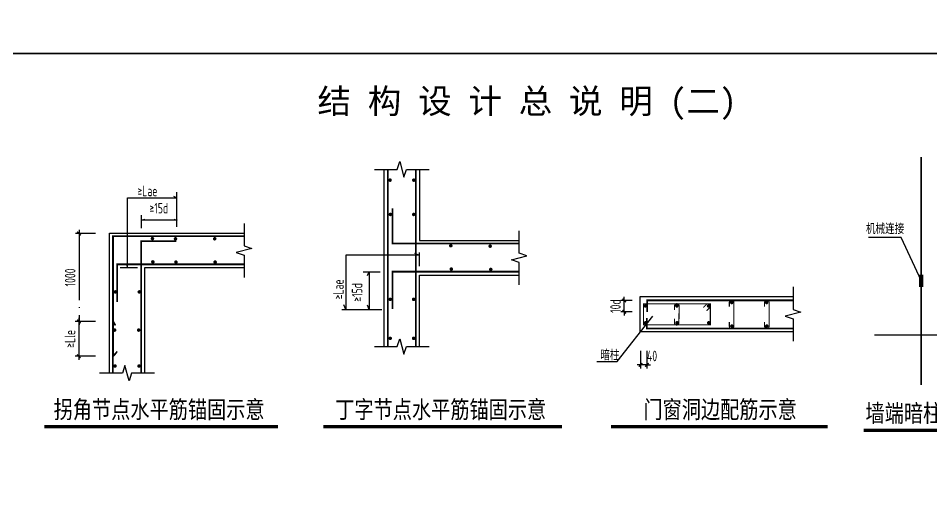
# Model space of a CAD drawing. Extents: x -67167 to 417929, y -86205 to 407116.
# Drawn here: x 361908 to 387897, y 319326 to 332685 of the extents above; entities that cross this region are included whole.
import ezdxf
from ezdxf.enums import TextEntityAlignment as Align

# ---------------------------------------------------------------- set-up
doc = ezdxf.new("R2010")
doc.units = 0
doc.header["$LTSCALE"] = 1000
doc.linetypes.add('DOTE', pattern=[2.42, 2, -0.2, 0.02, -0.2])
doc.linetypes.add('K', pattern=[20, 10, 10])
doc.layers.get('Defpoints').update_dxf_attribs({"color": 165})
for name, color, linetype in [('AXIS', 3, 'DOTE'), ('SHEET_LINE', 6, 'Continuous'), ('字', 3, 'Continuous'), ('线', 7, 'Continuous'), ('钢筋', 1, 'Continuous')]:
    doc.layers.add(name, color=color, linetype=linetype)
doc.styles.add('-黑体', font='simhei.ttf')
doc.styles.add('TSSD_Dimension', font='Tssdeng.shx', dxfattribs={"width": 0.7, "bigfont": 'hztxt.shx'})
doc.dimstyles.new('TSSD_100_100', dxfattribs={"dimtxt": 300, "dimasz": 100, "dimexe": 100, "dimexo": 250, "dimgap": 100, "dimtad": 1, "dimdec": 0, "dimzin": 0, "dimdsep": 46, "dimtxsty": 'TSSD_Dimension', "dimblk": 'ARCHTICK', "dimblk1": 'ARCHTICK', "dimblk2": 'ARCHTICK', "dimcen": 0, "dimdle": 100, "dimclrt": 7, "dimadec": 0, "dimazin": 0, "dimtfac": 1, "dimtdec": 0, "dimtix": 1, "dimtmove": 2, "dimatfit": 3, "dimfxl": 1, "dimtolj": 1, "dimtzin": 0, "dimarcsym": 0})

# ---------------------------------------------------------------- blocks, each defined once
blk = doc.blocks.new('_ArchTick')
at = {"color": 0, "linetype": 'ByBlock', "const_width": 0.4}
blk.add_lwpolyline([(-0.5, -0.5), (0.5, 0.5)], dxfattribs=at)
blk = doc.blocks.new('*D520')
at = {"layer": 'AXIS', "color": 0, "lineweight": -2, "transparency": 16777216}
for p, q in [((379375, 324658), (379048, 324658)), ((379148, 324658), (379148, 324758)), ((379148, 324331), (379148, 324658)), ((379375, 324331), (379048, 324331)), ((379148, 324331), (379148, 324231))]:
    blk.add_line(p, q, dxfattribs=at)
at = {"layer": 'Defpoints', "color": 0, "transparency": 16777216}
for p in [(379148, 324658), (379625, 324658), (379625, 324331)]:
    blk.add_point(p, dxfattribs=at)
at = {"layer": 'AXIS', "color": 0, "lineweight": -2, "transparency": 16777216, "xscale": 100, "yscale": 100, "zscale": 100}
for p, rotation in [((379148, 324658), 270), ((379148, 324331), 90)]:
    blk.add_blockref('_ArchTick', p, dxfattribs=dict(at, rotation=rotation))
at = {"layer": 'AXIS', "color": 7, "transparency": 16777216, "insert": (378898, 324494), "char_height": 300, "attachment_point": 5, "rotation": 90, "style": 'TSSD_Dimension'}
blk.add_mtext('\\A1;10d', dxfattribs=at)
blk = doc.blocks.new('*D495')
at = {"layer": 'AXIS', "color": 0, "lineweight": -2, "transparency": 16777216}
for p, q in [((379614, 323222), (379614, 322720)), ((379792, 323222), (379792, 322720)), ((379614, 322820), (379514, 322820)), ((379792, 322820), (379614, 322820)), ((379792, 322820), (379892, 322820))]:
    blk.add_line(p, q, dxfattribs=at)
at = {"layer": 'Defpoints', "color": 0, "transparency": 16777216}
for p in [(379614, 323472), (379792, 323472), (379614, 322820)]:
    blk.add_point(p, dxfattribs=at)
at = {"layer": 'AXIS', "color": 0, "lineweight": -2, "transparency": 16777216, "xscale": 100, "yscale": 100, "zscale": 100}
for p, rotation in [((379614, 322820), 6.76643619820025e-07), ((379792, 322820), 180.0000006766436)]:
    blk.add_blockref('_ArchTick', p, dxfattribs=dict(at, rotation=rotation))
at = {"layer": 'AXIS', "color": 7, "transparency": 16777216, "insert": (379940, 323075), "char_height": 300, "attachment_point": 5, "rotation": 0, "style": 'TSSD_Dimension'}
blk.add_mtext('\\A1;40', dxfattribs=at)
blk = doc.blocks.new('*D514')
at = {"layer": 'AXIS', "color": 0, "lineweight": -2, "transparency": 16777216}
for p, q in [((364109, 326561), (363536, 326561)), ((363636, 326661), (363636, 323958)), ((364109, 324058), (363536, 324058))]:
    blk.add_line(p, q, dxfattribs=at)
at = {"layer": 'Defpoints', "color": 0, "transparency": 16777216}
for p in [(364359, 326561), (363636, 324058), (364359, 324058)]:
    blk.add_point(p, dxfattribs=at)
at = {"layer": 'AXIS', "color": 0, "lineweight": -2, "transparency": 16777216, "xscale": 100, "yscale": 100, "zscale": 100}
for p, rotation in [((363636, 326561), 90), ((363636, 324058), 270)]:
    blk.add_blockref('_ArchTick', p, dxfattribs=dict(at, rotation=rotation))
at = {"layer": 'AXIS', "color": 7, "transparency": 16777216, "insert": (363386, 325309), "char_height": 300, "attachment_point": 5, "rotation": 90, "style": 'TSSD_Dimension'}
blk.add_mtext('\\A1;1000', dxfattribs=at)
blk = doc.blocks.new('*D515')
at = {"layer": 'AXIS', "color": 0, "lineweight": -2, "transparency": 16777216}
for p, q in [((363629, 324158), (363629, 322965)), ((364109, 324058), (363529, 324058)), ((364109, 323065), (363529, 323065))]:
    blk.add_line(p, q, dxfattribs=at)
at = {"layer": 'Defpoints', "color": 0, "transparency": 16777216}
for p in [(364359, 324058), (363629, 323065), (364359, 323065)]:
    blk.add_point(p, dxfattribs=at)
at = {"layer": 'AXIS', "color": 0, "lineweight": -2, "transparency": 16777216, "xscale": 100, "yscale": 100, "zscale": 100}
for p, rotation in [((363629, 324058), 90), ((363629, 323065), 270)]:
    blk.add_blockref('_ArchTick', p, dxfattribs=dict(at, rotation=rotation))
at = {"layer": 'AXIS', "color": 7, "transparency": 16777216, "insert": (363379, 323562), "char_height": 300, "attachment_point": 5, "rotation": 90, "style": 'TSSD_Dimension'}
blk.add_mtext('\\A1;≥Lle', dxfattribs=at)

msp = doc.modelspace()

# ---------------------------------------------------------------- linework, layer by layer
at = {"layer": 'SHEET_LINE'}
for points, const_width in [([(333826.681, 273282.934), (333826.681, 332682.934), (417926.681, 332682.935), (417926.681, 273282.935)], 5), ([(336326.681, 274282.934), (336326.681, 331682.934), (416926.681, 331682.935), (416926.681, 274282.935)], 50)]:
    msp.add_lwpolyline(points, close=True, dxfattribs=dict(at, const_width=const_width))
at = {"layer": '线', "linetype": 'Continuous'}
for p, q in [((372319.508, 323342.044), (372319.508, 328386.044)), ((366421.966, 326749.141), (366421.966, 327738.544)), ((365408.866, 327084.741), (365408.866, 326716.841)), ((387024.16, 326449.445), (386094.626, 326449.445)), ((387604.06, 325200.445), (387024.16, 326449.445)), ((373319.508, 325633.944), (373319.508, 326017.744)), ((365295.866, 325583.741), (364807.166, 325583.741)), ((371720.908, 325471.144), (372203.108, 325471.144)), ((371109.806, 324399.344), (372254.108, 324399.344))]:
    msp.add_line(p, q, dxfattribs=at)
at = {"layer": '线'}
for points in [[(372039.508, 328386.044), (372689.508, 328386.044), (372759.508, 328606.044), (372879.508, 328166.044), (372949.508, 328386.044), (373599.508, 328386.044)], [(368331.366, 326848.542), (368331.366, 326206.142), (368551.366, 326136.142), (368111.366, 326016.142), (368331.366, 325946.142), (368331.366, 325303.742)], [(376161.008, 325095.544), (376161.008, 325737.944), (375941.008, 325807.944), (376381.008, 325927.944), (376161.008, 325997.944), (376161.008, 326640.344)], [(383950.419, 325038.028), (383950.419, 324395.628), (384170.419, 324325.628), (383730.419, 324205.628), (383950.419, 324135.628), (383950.419, 323493.228)], [(372039.508, 323342.044), (372689.508, 323342.044), (372759.508, 323562.044), (372879.508, 323122.044), (372949.508, 323342.044), (373599.508, 323342.044)], [(365782.366, 322583.741), (365132.366, 322583.741), (365062.366, 322363.741), (364942.366, 322803.741), (364872.366, 322583.741), (364222.366, 322583.741)]]:
    msp.add_lwpolyline(points, dxfattribs=at)
at = {"layer": '线', "linetype": 'Continuous'}
for points in [[(373319.508, 328386.044), (373319.508, 326360.344), (376161.008, 326360.344)], [(364976.566, 325716.241), (365020.166, 325583.741), (365020.166, 327577.144), (366421.966, 327577.144), (366332.766, 327611.044)], [(366329.366, 326971.741), (366425.366, 326935.241), (365412.266, 326935.241), (365517.666, 326966.341)], [(364502.366, 322583.741), (364502.366, 326568.541), (368331.366, 326568.542)], [(373183.308, 325996.244), (373319.508, 325947.544), (371227.406, 325947.544), (371227.406, 324399.344), (371172.506, 324534.544)], [(368331.366, 325583.742), (365502.366, 325583.741), (365502.366, 322583.741)], [(371842.408, 325363.644), (371888.208, 325471.144), (371888.208, 324399.344), (371842.408, 324519.144)], [(373319.508, 323342.044), (373319.508, 325375.544), (376161.008, 325375.544)], [(383950.419, 324758.028), (379595.861, 324758.028), (379595.861, 323773.228), (383950.419, 323773.228)], [(378372.411, 322913.528), (378942.961, 322913.528), (379960.761, 324206.528)], [(386267.46, 323678.945), (391112.36, 323678.945)]]:
    msp.add_lwpolyline(points, dxfattribs=at)
at = {"layer": '线', "color": 2, "linetype": 'Continuous', "const_width": 100}
for points in [[(362651.528, 321063.844), (369297.745, 321063.844)], [(370585.283, 321063.844), (377379.144, 321063.844)], [(378775.738, 321063.844), (384936.052, 321063.844)], [(385964.786, 320958.545), (391640.865, 320958.545)]]:
    msp.add_lwpolyline(points, dxfattribs=at)
at = {"layer": '钢筋'}
for points, const_width in [([(387595.96, 322249.045), (387595.96, 328735.345)], 50), ([(372419.508, 328386.044), (372419.508, 323342.044)], 50), ([(373219.508, 323342.044), (373219.508, 328386.044)], 50), ([(376161.008, 326275.544), (372552.778, 326275.544), (372552.778, 327278.144)], 50), ([(368331.366, 326483.742), (368331.366, 326483.742), (364602.366, 326483.741), (364602.366, 323063.307), (364718.466, 323193.241), (364726.888, 323193.241)], 50), ([(366402.366, 326341.091), (365402.366, 326341.091), (365402.366, 322583.741)], 50), ([(368331.366, 325683.742), (364721.605, 325683.741), (364721.605, 324615.741)], 50), ([(376161.008, 325475.544), (372552.778, 325475.544), (372552.778, 324407.544)], 50), ([(383950.419, 324658.028), (383950.419, 324658.028), (379799.161, 324658.028), (379799.161, 324330.791)], 50), ([(381401.914, 324455.7), (381505.874, 324559.591), (381597.729, 324559.591), (381597.729, 323961.107), (379693.361, 323961.107), (379693.361, 324559.591), (381597.729, 324559.591), (381597.729, 324467.736), (381493.838, 324363.776)], 30), ([(364671.985, 323943.741), (364671.985, 323943.741), (364601.085, 324068.841), (364601.085, 322583.741), (364601.085, 322583.741)], 50), ([(383950.419, 323858.028), (383950.419, 323858.028), (379791.961, 323858.028), (379791.961, 324155.781)], 50)]:
    msp.add_lwpolyline(points, dxfattribs=dict(at, const_width=const_width))
at = {"layer": '钢筋', "const_width": 50}
for points in [[(372510.778, 328078.655, 1), (372460.778, 328078.655, 1)], [(373185.77, 328078.655, 1), (373135.77, 328078.655, 1)], [(372518.316, 327102.623, 1), (372468.316, 327102.623, 1)], [(373183.319, 327102.623, 1), (373133.319, 327102.623, 1)], [(365750.728, 326414.813, 1), (365700.728, 326414.813, 1)], [(366406.977, 326408.741, 1), (366356.977, 326408.741, 1)], [(367522.974, 326410.674, 1), (367472.974, 326410.674, 1)], [(374239.572, 326212.553, 1), (374189.572, 326212.553, 1)], [(375358.67, 326200.109, 1), (375308.67, 326200.109, 1)], [(365762.131, 325752.216, 1), (365712.131, 325752.216, 1)], [(366418.38, 325746.145, 1), (366368.38, 325746.145, 1)], [(367534.377, 325748.077, 1), (367484.377, 325748.077, 1)], [(374253.185, 325547.555, 1), (374203.185, 325547.555, 1)], [(375376.016, 325537.955, 1), (375326.016, 325537.955, 1)], [(364692.572, 324898.517, 1), (364642.572, 324898.517, 1)], [(365374.829, 324898.517, 1), (365324.829, 324898.517, 1)], [(372514.926, 324686.525, 1), (372464.926, 324686.525, 1)], [(373181.178, 324686.525, 1), (373131.178, 324686.525, 1)], [(382230.806, 324596.138, 1), (382180.806, 324596.138, 1)], [(383224.774, 324596.138, 1), (383174.774, 324596.138, 1)], [(379772.893, 324499.645, 1), (379722.893, 324499.645, 1)], [(380669.749, 324499.645, 1), (380619.749, 324499.645, 1)], [(381572.317, 324499.645, 1), (381522.317, 324499.645, 1)], [(364676.093, 323810.62, 1), (364626.093, 323810.62, 1)], [(365358.349, 323810.62, 1), (365308.349, 323810.62, 1)], [(379777.61, 324019.084, 1), (379727.61, 324019.084, 1)], [(380674.465, 324019.084, 1), (380624.465, 324019.084, 1)], [(381577.033, 324019.084, 1), (381527.033, 324019.084, 1)], [(382235.522, 323926.519, 1), (382185.522, 323926.519, 1)], [(383229.49, 323926.519, 1), (383179.49, 323926.519, 1)], [(372514.926, 323577.228, 1), (372464.926, 323577.228, 1)], [(373181.178, 323577.228, 1), (373131.178, 323577.228, 1)], [(364686.694, 322788.528, 1), (364636.694, 322788.528, 1)], [(365368.951, 322788.528, 1), (365318.951, 322788.528, 1)]]:
    msp.add_lwpolyline(points, format="xyb", close=True, dxfattribs=at)
msp.add_lwpolyline([(387558.268, 325366.695), (387635.968, 325366.695), (387635.968, 325062.645), (387558.268, 325062.645)], close=True, dxfattribs=at)
at = {"layer": '钢筋', "const_width": 30}
for points in [[(382138.318, 324476.848), (382138.318, 324596.848, -1), (382268.318, 324596.848), (382268.318, 323921.723, -1), (382138.318, 323921.723), (382138.318, 324041.723)], [(383140.261, 324476.848), (383140.261, 324596.848, -1), (383270.261, 324596.848), (383270.261, 323921.723, -1), (383140.261, 323921.723), (383140.261, 324041.723)], [(380578.202, 324380.232), (380579.276, 324500.227, -1), (380709.271, 324499.063), (380704.555, 324018.503, -1), (380574.56, 324019.666), (380575.634, 324139.661)]]:
    msp.add_lwpolyline(points, format="xyb", dxfattribs=at)

# ---------------------------------------------------------------- texts
at = {"layer": '字', "color": 3, "linetype": 'K', "style": '-黑体'}
msp.add_text('结 构 设 计 总 说 明 (二)', height=700, rotation=0.0000007, dxfattribs=at).set_placement((376382.607, 330327.909), align=Align.MIDDLE_CENTER)
at = {"layer": '字', "style": 'TSSD_Dimension', "width": 0.7}
for s, rotation, p in [('≥Lae', 0.0000007, (365299.466, 327621.944)), ('≥Lae', 90.0000007, (371165.706, 324686.844)), ('暗柱', 0.0000007, (378467.321, 322953.651))]:
    msp.add_text(s, height=300, rotation=rotation, dxfattribs=at).set_placement(p)
for rotation, p in [(0.0000007, (365640.949, 327041.027)), (90.0000007, (371788.008, 324619.708))]:
    msp.add_text('≥15d', height=300, rotation=rotation, dxfattribs=at).set_placement(p, align=Align.BOTTOM_LEFT)
msp.add_text('机械连接', height=300, rotation=0.0000007, dxfattribs=at).set_placement((386571.067, 326710.006), align=Align.MIDDLE)
at = {"layer": '字', "color": 4, "style": '-黑体', "width": 0.8}
for s, p in [('拐角节点水平筋锚固示意', (365915.515, 321563.163)), ('丁字节点水平筋锚固示意', (373927.636, 321563.163)), ('门窗洞边配筋示意', (381876.099, 321563.164)), ('墙端暗柱主筋搭接示意', (388739.653, 321457.865))]:
    msp.add_text(s, height=500, rotation=0.0000007, dxfattribs=at).set_placement(p, align=Align.MIDDLE)

# ---------------------------------------------------------------- dimensions: what is measured, and where the dimension line sits
at = {"layer": 'AXIS'}
for base, p1, p2, text, picture, middle in [((363635.538, 324057.841), (364358.612, 326560.641), (364358.612, 324057.841), '1000', '*D514', (363385.538, 325309.241)), ((363628.577, 323065.241), (364358.612, 324057.841), (364358.612, 323065.241), '≥Lle', '*D515', (363378.577, 323561.541))]:
    dim = msp.add_linear_dim(base=base, p1=p1, p2=p2, angle=90.0000007, text=text, dimstyle='TSSD_100_100', override={"dimtxt": 300, "dimtxsty": 'TSSD_Dimension'}, dxfattribs=at)
    dim.commit()
    dim.dimension.update_dxf_attribs({"geometry": picture, "text_midpoint": middle})
dim = msp.add_aligned_dim(p1=(379625.28, 324330.791), p2=(379625.28, 324658.028), distance=476.953, text='10d', dimstyle='TSSD_100_100', override={"dimtxt": 300, "dimtxsty": 'TSSD_Dimension'}, dxfattribs=at)
dim.commit()
dim.dimension.update_dxf_attribs({"geometry": '*D520', "text_midpoint": (378898.327, 324494.409)})
dim = msp.add_linear_dim(base=(379613.861, 322820.007), p1=(379792.161, 323471.801), p2=(379613.861, 323471.801), angle=180.0000007, text='40', dimstyle='TSSD_100_100', override={"dimtxt": 300, "dimtxsty": 'TSSD_Dimension'}, dxfattribs=at)
dim.commit()
dim.dimension.update_dxf_attribs({"geometry": '*D495', "text_midpoint": (379940.05, 323075.007), "dimtype": 161})

doc.saveas('drawing.dxf')
